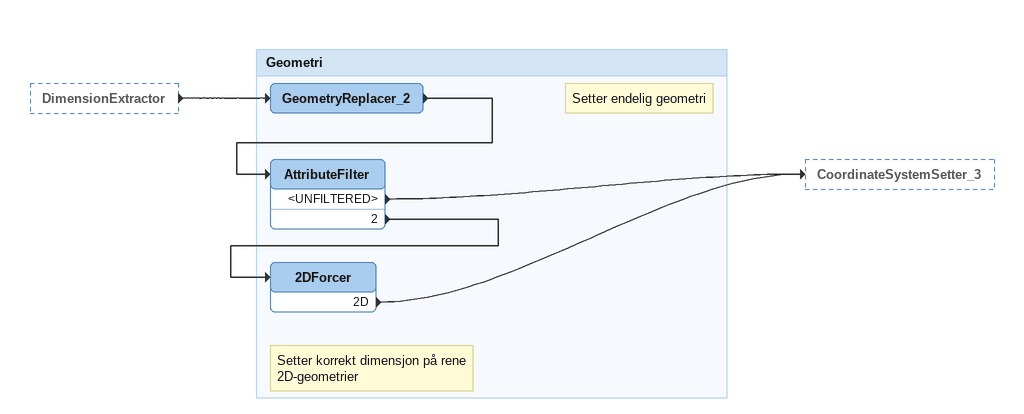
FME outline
DimensionExtractor [outside]
    -> GeometryReplacer_2

Bookmark: Geometri
Note: Setter endelig geometri
GeometryReplacer_2
    -> AttributeFilter
AttributeFilter
    <UNFILTERED> -> CoordinateSystemSetter_3
    2 -> 2DForcer
Note: Setter korrekt dimensjon på rene 2D-geometrier
2DForcer
    2D -> CoordinateSystemSetter_3
